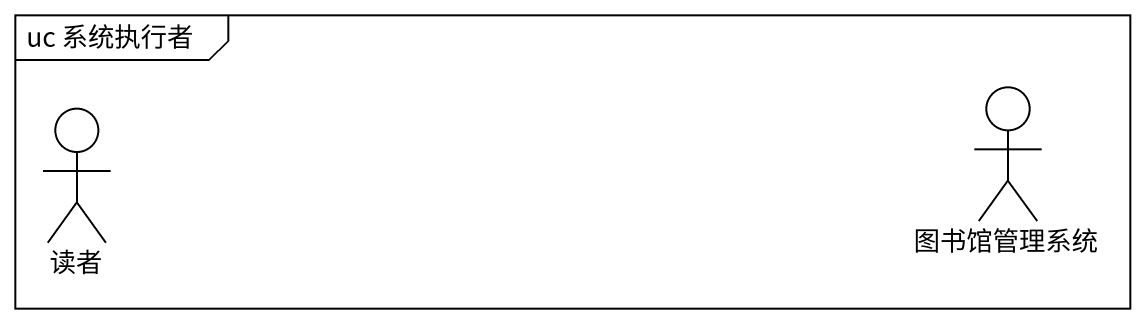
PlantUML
@startuml
mainframe uc 系统执行者
actor 读者
actor 图书馆管理系统
@enduml
